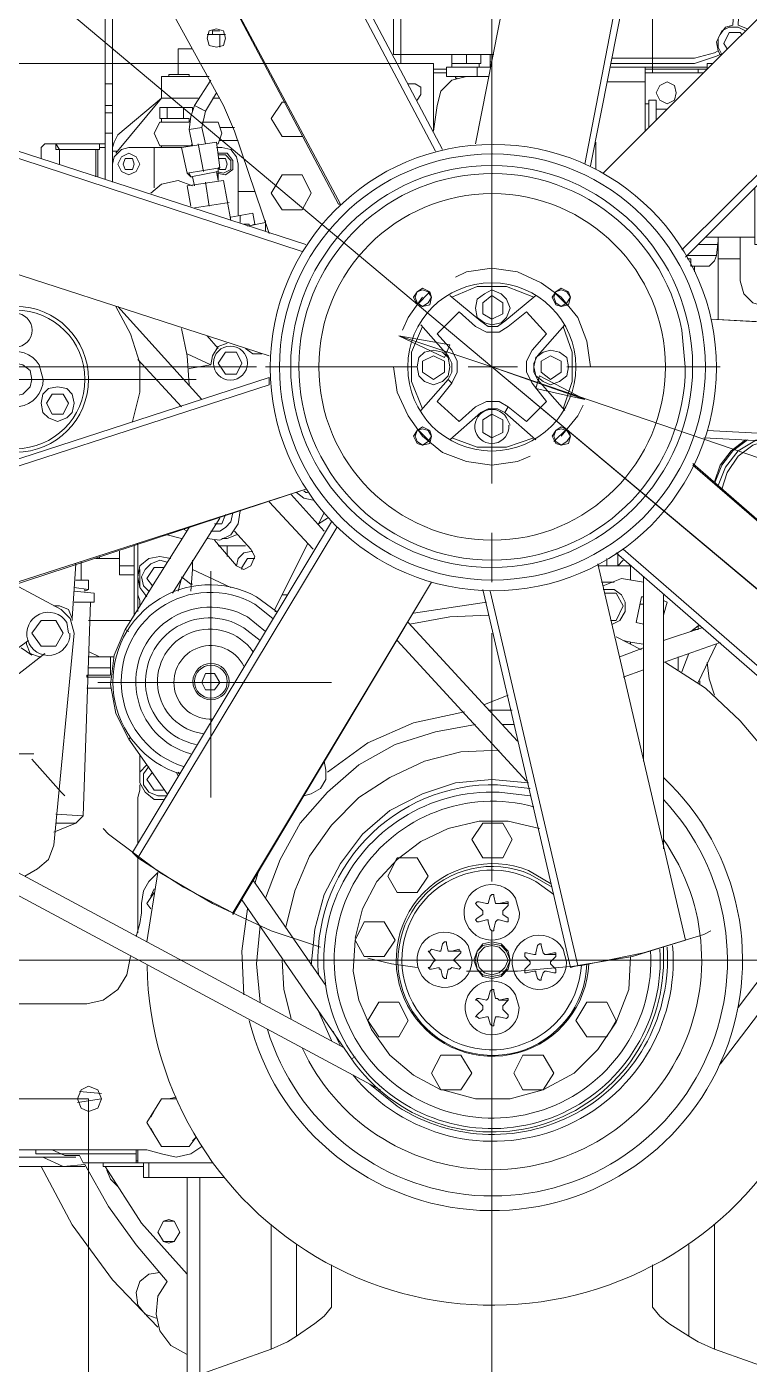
# Model space of a CAD drawing. Header units: millimetres. Extents: x 0.2 to 11.3, y 0.2 to 8.
# Drawn here: x 4.644 to 5.303, y 4.7 to 5.921 of the extents above; entities that cross this region are included whole.
import ezdxf

# ---------------------------------------------------------------- set-up
doc = ezdxf.new("R2010")
doc.units = ezdxf.units.MM
doc.layers.add('PDF_几何图形', color=7, linetype='Continuous')

msp = doc.modelspace()

# ---------------------------------------------------------------- linework, layer by layer
at = {"layer": 'PDF_几何图形', "lineweight": 13}
for points in [[(5.0683, 6.5256), (5.0683, 5.6106), (4.9833, 5.6389)], [(5.12, 6.1506), (5.12, 6.1639), (5.12, 6.1606), (5.12, 6.1456), (5.1083, 6.1456), (5.1083, 6.1639), (5.12, 6.1639), (5.1217, 6.1706), (5.1217, 6.1606), (5.1717, 6.1539), (5.22, 6.1422), (5.1533, 5.7956)], [(5.0533, 5.8139), (5.1217, 6.1606), (5.0533, 5.8139)], [(5.22, 6.1422), (5.2267, 6.1389), (5.1583, 5.7939)], [(5.0167, 5.8072), (4.8517, 6.1189), (4.8583, 6.1206), (5.0233, 5.8089)], [(5.065, 5.8756), (5.0267, 5.8756), (5.0267, 5.8839), (5.0667, 5.8839), (5.0667, 5.8956), (4.9783, 5.8956), (4.9783, 6.0639)], [(4.985, 5.8872), (4.985, 6.0639)], [(5.215, 5.8789), (5.215, 6.0589)], [(4.7833, 6.0339), (4.7783, 6.0322), (4.765, 6.0256), (4.7567, 6.0156), (4.7533, 6.0022), (4.755, 5.9889), (4.7667, 5.9539), (4.7683, 5.9489), (4.8233, 5.8489), (4.8333, 5.8256), (4.865, 5.7322)], [(5.0683, 5.8672), (5.0683, 6.0322)], [(5.17, 5.7872), (5.42, 6.0372), (5.17, 5.7872)], [(5.2883, 5.9222), (5.2933, 6.0022), (5.2967, 6.0022), (5.2933, 5.9222), (5.3017, 5.9189)], [(5.0683, 5.6106), (4.645, 5.9656)], [(5.2417, 5.7172), (5.4917, 5.9656), (5.495, 5.9606), (5.245, 5.7106)], [(4.715, 5.7822), (4.715, 5.9489), (4.7217, 5.9489), (4.7217, 5.7789)], [(5.2817, 5.9206), (5.2883, 5.9222), (5.2817, 5.9206), (5.2767, 5.9139), (5.2733, 5.9072), (5.275, 5.8989)], [(4.8083, 5.9139), (4.825, 5.9139)], [(4.8133, 5.9139), (4.8133, 5.9172), (4.82, 5.9172)], [(4.82, 5.9022), (4.82, 5.9139)], [(5.3, 5.9172), (5.2933, 5.9206), (5.285, 5.9206), (5.2783, 5.9172), (5.275, 5.9106), (5.275, 5.9022), (5.2783, 5.8956), (5.2767, 5.8956)], [(5.2967, 5.9139), (5.295, 5.9156), (5.285, 5.9156), (5.28, 5.9056), (5.2833, 5.9006)], [(4.7817, 5.8772), (4.7817, 5.9006), (4.795, 5.9006)], [(5.1783, 5.8922), (5.2533, 5.8922), (5.2717, 5.8972), (5.275, 5.8989), (5.2767, 5.8956), (5.2733, 5.8939), (5.2533, 5.8872), (5.1767, 5.8872)], [(4.0683, 5.8872), (4.9833, 5.8872), (5.015, 5.8872), (5.015, 5.8256), (5.0183, 5.8489), (5.0217, 5.8622), (5.0317, 5.8722), (5.045, 5.8756)], [(5.0317, 5.8872), (5.0583, 5.8872), (5.0317, 5.8872), (5.0317, 5.8956), (5.0317, 5.8839)], [(5.045, 5.8872), (5.045, 5.8956)], [(5.0567, 5.8839), (5.0567, 5.8872), (5.0583, 5.8872), (5.0583, 5.8956)], [(5.07, 5.8956), (5.0667, 5.8956)], [(5.0667, 5.8889), (5.0683, 5.8889)], [(5.2083, 5.8822), (5.265, 5.8822), (5.265, 5.8872), (5.27, 5.8872)], [(4.8, 5.8556), (4.7667, 5.8556), (4.7667, 5.8756), (4.81, 5.8756)], [(4.7733, 5.8756), (4.7733, 5.8772), (4.7917, 5.8772), (4.7917, 5.8756)], [(5.015, 5.8822), (5.0267, 5.8822)], [(5.0267, 5.8789), (5.015, 5.8789)], [(5.0367, 5.8739), (5.035, 5.8739), (5.035, 5.8756)], [(5.035, 5.8739), (5.035, 5.8739)], [(5.055, 5.8839), (5.055, 5.8756)], [(5.265, 5.8839), (5.1767, 5.8839)], [(5.2083, 5.8256), (5.2083, 5.8839)], [(5.2617, 5.8789), (5.2083, 5.8789)], [(5.2567, 5.8789), (5.2567, 5.8822)], [(4.715, 5.8689), (4.7217, 5.8689)], [(4.8167, 5.8606), (4.8067, 5.8439), (4.7967, 5.8489), (4.8117, 5.8722)], [(5, 5.8539), (5.0033, 5.8589), (5.0033, 5.8656), (4.9983, 5.8689), (4.9917, 5.8689)], [(5.1733, 5.8706), (5.2083, 5.8706)], [(4.7217, 5.8489), (4.715, 5.8489)], [(4.725, 5.8056), (4.7667, 5.8556), (4.7267, 5.8222), (4.7233, 5.8156), (4.7217, 5.8106)], [(4.7967, 5.8489), (4.7933, 5.8389), (4.7917, 5.8272)], [(4.82, 5.8556), (4.8133, 5.8556)], [(4.895, 5.8222), (4.895, 5.8206), (4.8767, 5.8206), (4.8667, 5.8372), (4.8767, 5.8522), (4.88, 5.8522)], [(5.2117, 5.8506), (5.2083, 5.8506)], [(5.2183, 5.8356), (5.2183, 5.8539), (5.2117, 5.8539), (5.2117, 5.8289)], [(4.7217, 5.8422), (4.715, 5.8422)], [(4.795, 5.8139), (4.7933, 5.8122), (4.765, 5.8122), (4.76, 5.8239), (4.765, 5.8339), (4.7917, 5.8339), (4.7917, 5.8372), (4.765, 5.8372), (4.765, 5.8472), (4.795, 5.8472), (4.795, 5.8439)], [(4.7667, 5.8339), (4.7667, 5.8372)], [(4.7717, 5.8372), (4.7717, 5.8472)], [(4.7867, 5.8372), (4.7867, 5.8472)], [(4.8033, 5.8456), (4.8, 5.8472)], [(4.8033, 5.8289), (4.8067, 5.8439)], [(5.2183, 5.8456), (5.2283, 5.8456)], [(4.895, 5.7156), (4.56, 5.8256), (4.5633, 5.8306), (4.8983, 5.7222)], [(4.7217, 5.8239), (4.715, 5.8239)], [(4.795, 5.8122), (4.7917, 5.8272), (4.8033, 5.8289), (4.8067, 5.8139)], [(4.8167, 5.8139), (4.8183, 5.8139), (4.8217, 5.8239), (4.8183, 5.8339), (4.8033, 5.8339)], [(4.8333, 5.8289), (4.82, 5.8289)], [(4.6567, 5.8006), (4.6567, 5.8106), (4.66, 5.8139), (4.715, 5.8139)], [(4.715, 5.8106), (4.71, 5.8106), (4.71, 5.8089), (4.67, 5.8089), (4.67, 5.8139), (4.6733, 5.8089), (4.6733, 5.7956)], [(4.71, 5.8089), (4.71, 5.8139), (4.67, 5.8139)], [(4.6983, 5.8139), (4.6983, 5.8139)], [(4.7083, 5.8139), (4.7083, 5.8139)], [(4.7667, 5.8122), (4.7667, 5.8106)], [(4.79, 5.7872), (4.785, 5.8106), (4.8167, 5.8156), (4.82, 5.7922), (4.8183, 5.7922), (4.8183, 5.7806), (4.8167, 5.7889), (4.8233, 5.7872), (4.83, 5.7906), (4.83, 5.7989), (4.825, 5.8039), (4.8183, 5.8039)], [(4.8, 5.8139), (4.805, 5.7889)], [(4.82, 5.8172), (4.8367, 5.8172)], [(5.0683, 5.7772), (5.0683, 5.8222)], [(5.1633, 5.7906), (5.1633, 5.8156)], [(4.7067, 5.7839), (4.7067, 5.8089), (4.7083, 5.8089), (4.7083, 5.7839)], [(4.7217, 5.7956), (4.7233, 5.8022), (4.73, 5.8089), (4.7367, 5.8106), (4.785, 5.8106)], [(4.7267, 5.8072), (4.7217, 5.8072)], [(4.76, 5.7739), (4.76, 5.8106)], [(4.8167, 5.8106), (4.8217, 5.8106), (4.83, 5.8089), (4.835, 5.8022), (4.8367, 5.7956), (4.835, 5.8022)], [(4.8167, 5.7872), (4.825, 5.7856), (4.8317, 5.7906), (4.8317, 5.7989), (4.8267, 5.8056), (4.8183, 5.8056)], [(4.8183, 5.8006), (4.82, 5.8006), (4.825, 5.8006), (4.8267, 5.7956), (4.825, 5.7906), (4.82, 5.7906), (4.8183, 5.7922)], [(4.8183, 5.7889), (4.7933, 5.7839), (4.79, 5.7872), (4.82, 5.7922)], [(4.7917, 5.7872), (4.7933, 5.7839), (4.795, 5.7839), (4.7967, 5.7756)], [(4.8367, 5.7489), (4.8367, 5.7956)], [(4.7567, 5.7689), (4.7667, 5.7772), (4.7817, 5.7806), (4.795, 5.7756)], [(4.7933, 5.7572), (4.79, 5.7756), (4.8233, 5.7806), (4.83, 5.7439)], [(4.8067, 5.7789), (4.81, 5.7572)], [(4.8367, 5.7706), (4.8517, 5.7706)], [(5.295, 5.7289), (5.295, 5.6889), (5.2983, 5.6772), (5.3067, 5.6689), (5.3183, 5.6656), (5.33, 5.6689), (5.3383, 5.6772), (5.3417, 5.6889), (5.3417, 5.7222), (5.3083, 5.7222), (5.3083, 5.7739)], [(4.0683, 5.7589), (4.1583, 5.7589), (4.1583, 5.6106), (4.8533, 5.6106)], [(4.8283, 5.7606), (4.7967, 5.7556)], [(4.8433, 5.7406), (4.8467, 5.7406), (4.8467, 5.7389), (4.8517, 5.7406), (4.85, 5.7506), (4.83, 5.7472)], [(4.8383, 5.7422), (4.8383, 5.7489)], [(4.845, 5.7406), (4.8417, 5.7406)], [(4.845, 5.7389), (4.8617, 5.7422)], [(4.8617, 5.7339), (4.8617, 5.7439)], [(4.53, 5.7289), (4.865, 5.6206), (4.53, 5.7289)], [(5.0683, 5.5039), (5.0683, 5.7322)], [(5.3083, 5.7289), (5.2633, 5.7289)], [(5.275, 5.6539), (5.275, 5.7289)], [(5.2533, 5.7022), (5.2667, 5.7022), (5.2717, 5.7072), (5.2733, 5.7122), (5.275, 5.7256)], [(5.275, 5.7222), (5.2567, 5.7222)], [(5.2733, 5.7122), (5.2467, 5.7122)], [(5.2533, 5.6972), (5.2533, 5.7022), (5.25, 5.7022), (5.25, 5.7089), (5.2467, 5.7089)], [(5.275, 5.7089), (5.295, 5.7089)], [(5.1583, 5.6106), (5.155, 5.6339), (5.1467, 5.6556), (5.1317, 5.6739), (5.1133, 5.6872), (5.0917, 5.6972), (5.0683, 5.7006), (5.045, 5.6972), (5.035, 5.6922)], [(5, 5.6672), (5.0117, 5.6789)], [(5.0317, 5.6739), (5.055, 5.6839), (5.0817, 5.6839), (5.1067, 5.6739)], [(5.125, 5.6789), (5.1367, 5.6672)], [(4.74, 5.5606), (4.7467, 5.5872), (4.7467, 5.6139), (4.7383, 5.6406), (4.725, 5.6656)], [(4.8033, 5.5806), (4.7267, 5.6656)], [(5.005, 5.6739), (4.9917, 5.6556), (4.9867, 5.6439)], [(5.03, 5.6756), (5.0583, 5.6522), (5.065, 5.6472), (5.0733, 5.6472), (5.08, 5.6522), (5.1083, 5.6756)], [(5.1083, 5.5439), (5.08, 5.5689), (5.0833, 5.5739), (5.1, 5.5606), (5.1183, 5.5789), (5.105, 5.5956), (5.1, 5.6056), (5.1, 5.6156), (5.105, 5.6256), (5.1183, 5.6406), (5.1, 5.6606), (5.0833, 5.6472), (5.075, 5.6422), (5.0633, 5.6422), (5.0533, 5.6472), (5.0383, 5.6606), (5.0183, 5.6406), (5.0317, 5.6256), (5.0367, 5.6156), (5.0367, 5.6056), (5.0317, 5.5956)], [(4.7917, 5.5939), (4.79, 5.6206), (4.785, 5.6456)], [(5.005, 5.5722), (4.995, 5.5972), (4.995, 5.6239), (5.005, 5.6472)], [(5.0033, 5.6489), (5.0283, 5.6206), (5.0317, 5.6139), (5.0317, 5.6056), (5.0283, 5.5989)], [(5.135, 5.6489), (5.11, 5.6206), (5.1067, 5.6139), (5.1067, 5.6056), (5.11, 5.5989), (5.135, 5.5706)], [(5.1333, 5.6472), (5.1417, 5.6239), (5.1417, 5.5972), (5.1333, 5.5722)], [(4.8267, 5.6322), (4.8183, 5.6289), (4.8133, 5.6206), (4.8117, 5.6122), (4.7917, 5.6089), (4.8117, 5.6122), (4.79, 5.6222)], [(4.8183, 5.6272), (4.8083, 5.6389)], [(4.785, 5.5739), (4.745, 5.6172)], [(4.8433, 5.6272), (4.85, 5.6222), (4.8583, 5.6222)], [(4.8117, 5.6122), (4.8117, 5.6122)], [(5, 5.6106), (4.8617, 5.6106)], [(4.9783, 5.6106), (4.9817, 5.5872), (4.9917, 5.5656), (5.005, 5.5472), (5.0233, 5.5322), (5.045, 5.5239), (5.0683, 5.5206), (5.0917, 5.5239), (5.1033, 5.5289)], [(5.0467, 5.6106), (5.0917, 5.6106)], [(5.1533, 5.5806), (5.0683, 5.6106), (5.6883, 5.3989), (5.8933, 5.3989), (5.7183, 5.3989)], [(5.4917, 5.2556), (5.0683, 5.6106), (5.62, 5.1489), (5.7983, 5.1489), (5.65, 5.1489)], [(5.1367, 5.6106), (5.2767, 5.6106)], [(5.1583, 5.6106), (5.1583, 5.6106)], [(4.4467, 5.5989), (4.7983, 5.5989)], [(4.53, 5.4856), (4.53, 5.4922), (4.865, 5.6006), (4.865, 5.5939), (4.53, 5.4856), (4.545, 5.4372), (4.5617, 5.3906), (4.8983, 5.4989), (4.5633, 5.3889), (4.5617, 5.3906)], [(5.0033, 5.5706), (5.0283, 5.5989), (5.0317, 5.5956), (5.0183, 5.5789), (5.0383, 5.5606), (5.0533, 5.5739), (5.0633, 5.5789), (5.075, 5.5789), (5.0833, 5.5739)], [(5.03, 5.5439), (5.0583, 5.5689), (5.065, 5.5722), (5.0733, 5.5722), (5.08, 5.5689)], [(5.1317, 5.5472), (5.1467, 5.5656), (5.1517, 5.5756)], [(5.01, 5.5522), (5.0133, 5.5472), (5.01, 5.5522), (5.005, 5.5539), (5, 5.5522), (4.9983, 5.5472), (5, 5.5422), (5.005, 5.5389), (5.01, 5.5422), (5.0133, 5.5472), (5.0117, 5.5406), (5.005, 5.5389), (5, 5.5406), (4.9967, 5.5472), (5, 5.5522), (5.005, 5.5556), (5.0117, 5.5522), (5.0133, 5.5472), (5.0117, 5.5522)], [(5.0117, 5.5422), (5, 5.5539)], [(5.1067, 5.5456), (5.0817, 5.5372), (5.055, 5.5372), (5.0317, 5.5456)], [(5.1367, 5.5522), (5.14, 5.5472), (5.1367, 5.5522), (5.1317, 5.5539), (5.1267, 5.5522), (5.125, 5.5472), (5.1267, 5.5422), (5.1317, 5.5389), (5.1367, 5.5422), (5.14, 5.5472)], [(5.1367, 5.5539), (5.125, 5.5422)], [(5.265, 5.5522), (5.6167, 5.5339), (5.615, 5.5272), (5.2617, 5.5456)], [(5.2717, 5.5056), (5.2767, 5.5206), (5.2867, 5.5339), (5.3, 5.5439)], [(5.2717, 5.5039), (5.2783, 5.5206), (5.2883, 5.5339), (5.3017, 5.5439)], [(5.275, 5.5022), (5.2817, 5.5189), (5.2933, 5.5339), (5.31, 5.5439)], [(5.2783, 5.4989), (5.2833, 5.5139), (5.2933, 5.5289), (5.3067, 5.5389), (5.3217, 5.5439)], [(5.2517, 5.5206), (5.5183, 5.2906), (5.2517, 5.5222)], [(4.89, 5.4956), (4.8967, 5.4906), (4.905, 5.4889)], [(4.8967, 5.4972), (4.8983, 5.4956), (4.9, 5.4956)], [(4.905, 5.4439), (4.865, 5.4872)], [(4.915, 5.4606), (4.885, 5.4939)], [(4.82, 5.4722), (4.7767, 5.4039)], [(4.8383, 5.4789), (4.8367, 5.4672), (4.83, 5.4572), (4.82, 5.4522), (4.8083, 5.4539)], [(4.8117, 5.4606), (4.82, 5.4606), (4.825, 5.4639), (4.83, 5.4689), (4.8317, 5.4772)], [(4.815, 5.4672), (4.8217, 5.4672), (4.825, 5.4756)], [(4.915, 5.4772), (4.91, 5.4672), (4.9183, 5.4722)], [(4.7367, 5.3689), (4.7333, 5.3706), (4.7917, 5.4639)], [(4.9217, 5.4689), (4.74, 5.1672), (4.745, 5.1622), (4.9267, 5.4639)], [(4.8333, 5.4606), (4.8483, 5.4439), (4.8517, 5.4372), (4.8483, 5.4289), (4.8417, 5.4256), (4.835, 5.4289), (4.8367, 5.4356), (4.8417, 5.4406), (4.85, 5.4422)], [(5.0683, 5.4139), (5.0683, 5.4589)], [(4.7417, 5.3839), (4.7417, 5.4472)], [(4.745, 5.3872), (4.745, 5.4489)], [(4.7717, 5.4572), (4.785, 5.4539)], [(4.835, 5.4289), (4.815, 5.4522)], [(4.8183, 5.4472), (4.8433, 5.4472)], [(4.835, 5.4572), (4.8267, 5.4539), (4.8217, 5.4539)], [(4.8267, 5.4372), (4.8267, 5.4472)], [(4.9, 5.4489), (4.87, 5.3889)], [(4.7283, 5.4356), (4.7067, 5.4356)], [(4.71, 5.4372), (4.71, 5.4356)], [(4.7417, 5.4206), (4.7283, 5.4206), (4.7283, 5.4422)], [(4.7533, 5.4006), (4.7467, 5.4089), (4.745, 5.4189), (4.7467, 5.4289), (4.755, 5.4356), (4.765, 5.4372), (4.775, 5.4356)], [(4.7717, 5.4322), (4.765, 5.4339), (4.7567, 5.4306), (4.7517, 5.4256), (4.7483, 5.4189), (4.75, 5.4106), (4.755, 5.4056)], [(4.795, 5.4339), (4.795, 5.4256), (4.83, 5.4089)], [(4.8517, 5.4356), (4.845, 5.4356), (4.84, 5.4272), (4.84, 5.4256)], [(5.1733, 5.4356), (5.1733, 5.4289)], [(5.1817, 5.4406), (5.4483, 5.2089), (5.4533, 5.2139), (5.1883, 5.4439)], [(5.1883, 5.4339), (5.1833, 5.4289), (5.1833, 5.4406)], [(4.685, 5.3789), (4.685, 5.3806), (4.6883, 5.4306)], [(4.6933, 5.4156), (4.6933, 5.4322)], [(4.7417, 5.4289), (4.7283, 5.4289)], [(4.7467, 5.4256), (4.7467, 5.4089)], [(4.7583, 5.4106), (4.7533, 5.4172), (4.76, 5.4272), (4.7683, 5.4272)], [(4.7933, 5.4056), (4.795, 5.4256)], [(4.8117, 5.2172), (4.8117, 5.4239)], [(5.165, 5.4306), (5.245, 5.0872), (5.165, 5.4306)], [(5.195, 5.4156), (5.195, 5.4289), (5.165, 5.4289)], [(4.6317, 5.4122), (4.675, 5.3889), (4.6833, 5.3806), (4.6867, 5.3672), (4.6683, 5.1739), (4.6633, 5.1606), (4.6533, 5.1522), (4.6417, 5.1456)], [(4.6867, 5.3956), (4.705, 5.3956), (4.705, 5.4039), (4.6867, 5.4056), (4.6867, 5.4089), (4.7, 5.4072), (4.7, 5.4156), (4.6883, 5.4156)], [(4.6967, 5.4072), (4.6967, 5.4056), (4.7, 5.4072), (4.7, 5.4156)], [(4.7817, 5.4056), (4.785, 5.4172)], [(4.795, 5.4122), (4.7933, 5.4122), (4.785, 5.4189)], [(5.18, 5.4139), (5.175, 5.4139), (5.1683, 5.4139)], [(5.2067, 5.4139), (5.1867, 5.4172), (5.17, 5.4106)], [(5.2067, 5.4189), (5.2067, 5.2506)], [(4.705, 5.3956), (4.705, 5.4039)], [(4.7467, 5.3922), (4.7467, 5.3972), (4.745, 5.4022)], [(4.8817, 5.4022), (4.8767, 5.4022)], [(5.06, 5.4072), (5.14, 5.0622), (5.1467, 5.0639), (5.0667, 5.4056)], [(5.17, 5.4072), (5.18, 5.4072), (5.1867, 5.4022), (5.19, 5.3956), (5.19, 5.3872), (5.185, 5.3789), (5.1783, 5.3756)], [(5.1767, 5.3789), (5.1817, 5.3789), (5.1883, 5.3922), (5.1817, 5.4039), (5.1717, 5.4039)], [(5.2067, 5.3756), (5.2, 5.3772), (5.205, 5.4006), (5.2067, 5.4006)], [(5.225, 5.4022), (5.225, 5.1706)], [(5.225, 5.3972), (5.2283, 5.3956), (5.225, 5.3839)], [(4.6683, 5.3922), (4.6733, 5.3922), (4.6817, 5.3889), (4.685, 5.3806)], [(4.7017, 5.3956), (4.695, 5.2006), (4.67, 5.2022)], [(4.745, 5.3872), (4.745, 5.3872)], [(5.0633, 5.3956), (4.9967, 5.3856)], [(5.2033, 5.3939), (5.2067, 5.3939)], [(4.7383, 5.3789), (4.7, 5.3789)], [(4.9917, 5.3772), (5.0917, 5.2689)], [(4.9933, 5.3756), (5.03, 5.3822), (5.065, 5.3839)], [(5.225, 5.3839), (5.225, 5.3839)], [(5.26, 5.3722), (5.225, 5.3606)], [(5.25, 5.3689), (5.2567, 5.3739)], [(5.2583, 5.3739), (5.2567, 5.3739), (5.2567, 5.3706), (5.2533, 5.3706)], [(5.26, 5.3722), (5.26, 5.3722)], [(4.66, 5.3489), (4.6367, 5.3306), (4.61, 5.3222), (4.6033, 5.3239), (4.6, 5.3306), (4.6017, 5.3372), (4.6067, 5.3406), (4.6267, 5.3472), (4.645, 5.3606)], [(4.7367, 5.2706), (4.725, 5.2939), (4.72, 5.3206), (4.7233, 5.3472), (4.7333, 5.3706)], [(5.1, 5.2322), (4.9817, 5.3606)], [(5.0683, 5.1406), (5.0683, 5.3672)], [(5.1817, 5.3639), (5.205, 5.3522)], [(5.1883, 5.3606), (5.1967, 5.3589), (5.2067, 5.3572)], [(4.6483, 5.3472), (4.6383, 5.3539)], [(4.6433, 5.3589), (4.6433, 5.3572), (4.6467, 5.3489), (4.655, 5.3456), (4.6567, 5.3456)], [(4.7, 5.3506), (4.71, 5.3456)], [(5.2067, 5.3539), (5.185, 5.3456)], [(5.195, 5.3589), (5.195, 5.3572)], [(5.2767, 5.3589), (5.225, 5.3406)], [(5.2483, 5.3489), (5.2417, 5.3322)], [(5.2567, 5.3222), (5.2733, 5.3572)], [(4.72, 5.3272), (4.6983, 5.3272), (4.6983, 5.3289), (4.72, 5.3289), (4.72, 5.3356), (4.7, 5.3356)], [(4.7, 5.3456), (4.7233, 5.3456)], [(4.72, 5.3456), (4.72, 5.3356)], [(5.2267, 5.3406), (5.2633, 5.3172), (5.295, 5.2872), (5.3233, 5.2539), (5.3467, 5.2172), (5.365, 5.1772), (5.3767, 5.1356)], [(5.2383, 5.3456), (5.2383, 5.3339)], [(5.2717, 5.3106), (5.2667, 5.3256), (5.265, 5.3406)], [(5.2067, 5.3339), (5.1883, 5.3272)], [(5.2583, 5.3206), (5.2583, 5.3239)], [(4.6983, 5.3172), (4.72, 5.3172)], [(4.9217, 5.3222), (4.7083, 5.3222)], [(5.0833, 5.3106), (5.0617, 5.3022)], [(4.9183, 5.2406), (4.955, 5.2672), (4.9967, 5.2856), (5.0433, 5.2956)], [(5.065, 5.2972), (5.0867, 5.2972)], [(4.8617, 5.1256), (4.875, 5.1606), (4.8933, 5.1939), (4.9183, 5.2222), (4.9467, 5.2472), (4.98, 5.2656), (5.0167, 5.2772), (5.0533, 5.2839)], [(5.0783, 5.2839), (5.0883, 5.2839)], [(4.7383, 5.2722), (4.7367, 5.2706), (4.7717, 5.2206)], [(4.4467, 5.2572), (4.65, 5.2572)], [(4.6483, 5.2522), (4.675, 5.2222), (4.6783, 5.2189)], [(4.7467, 5.2406), (4.7467, 5.2556)], [(5.075, 5.2606), (5.04, 5.2589), (5.0067, 5.2506), (4.975, 5.2356), (4.9467, 5.2172), (4.9217, 5.1922), (4.9017, 5.1639), (4.8883, 5.1322), (4.88, 5.0989)], [(4.915, 5.2506), (4.9167, 5.2422), (4.9167, 5.2339), (4.9117, 5.2256), (4.9033, 5.2206), (4.8967, 5.2189)], [(4.7533, 5.2472), (4.7467, 5.2406), (4.7467, 5.2306), (4.7517, 5.2222), (4.76, 5.2156), (4.7683, 5.2156)], [(4.7717, 5.2189), (4.7633, 5.2189), (4.755, 5.2222), (4.75, 5.2289), (4.75, 5.2389), (4.755, 5.2456)], [(4.7583, 5.2406), (4.7533, 5.2339), (4.76, 5.2239), (4.7683, 5.2239)], [(4.7817, 5.2372), (4.78, 5.2406)], [(5.485, 5.2472), (5.2767, 4.9739)], [(4.745, 5.1756), (4.745, 5.2172), (4.7467, 5.2239), (4.7467, 5.2289)], [(4.9033, 5.0639), (4.9067, 5.0972), (4.915, 5.1289), (4.93, 5.1572), (4.95, 5.1839), (4.975, 5.2056), (5.005, 5.2206), (5.035, 5.2306), (5.0683, 5.2339), (5.1017, 5.2306)], [(5.4383, 5.2172), (5.2933, 5.0256)], [(4.6683, 5.1856), (4.6883, 5.1939)], [(4.695, 5.2006), (4.6883, 5.1939), (4.67, 5.1939)], [(4.7133, 5.1889), (4.7183, 5.1839), (4.765, 5.1489), (4.8133, 5.1206), (4.8667, 5.0956), (4.9117, 5.0806)], [(4.9433, 5.0889), (4.95, 5.1156), (4.9633, 5.1406), (4.9817, 5.1606), (5.0033, 5.1772), (5.0283, 5.1889), (5.0567, 5.1956), (5.0833, 5.1956), (5.1117, 5.1889)], [(4.525, 5.1872), (4.9667, 4.9506)], [(4.9333, 4.9889), (4.57, 5.1839)], [(4.745, 5.0939), (4.745, 5.1622), (4.7867, 5.1356), (4.8317, 5.1122), (4.8317, 5.1106)], [(4.7533, 5.0856), (4.7633, 5.1489), (4.755, 5.1406), (4.75, 5.1322), (4.7483, 5.1206), (4.7483, 5.1122), (4.7467, 5.1022), (4.7433, 5.0906)], [(4.85, 5.1422), (4.9167, 5.0456)], [(4.8517, 5.1389), (4.855, 5.1489)], [(4.76, 5.1306), (4.7533, 5.1206), (4.7567, 5.1156)], [(4.7567, 5.1272), (4.76, 5.1339)], [(5.065, 5.1206), (5.0667, 5.1272), (5.0683, 5.1289), (5.07, 5.1289), (5.07, 5.1272), (5.07, 5.1289)], [(4.9433, 4.9806), (4.94, 4.9789), (4.84, 5.1239)], [(4.845, 5.1156), (4.84, 5.0772), (4.8417, 5.0372)], [(5.065, 5.1056), (5.065, 5.1039), (5.065, 5.1056), (5.0633, 5.1056), (5.0567, 5.1039), (5.055, 5.1039), (5.0533, 5.1056), (5.055, 5.1072), (5.06, 5.1106), (5.06, 5.1139), (5.055, 5.1189), (5.0533, 5.1206), (5.055, 5.1222), (5.0567, 5.1222), (5.0633, 5.1206)], [(5.065, 5.1206), (5.0633, 5.1206), (5.065, 5.1206)], [(5.075, 5.1206), (5.0817, 5.1222), (5.0833, 5.1222), (5.0833, 5.1189), (5.0833, 5.1206), (5.0717, 5.1206), (5.07, 5.1272)], [(5.0783, 5.1139), (5.0833, 5.1189)], [(5.065, 5.1039), (5.0667, 5.0972), (5.0683, 5.0956), (5.07, 5.0956), (5.07, 5.0972), (5.0717, 5.1039), (5.0733, 5.1056), (5.075, 5.1056), (5.0817, 5.1039), (5.0833, 5.1039), (5.0833, 5.1072), (5.0783, 5.1106), (5.0783, 5.1139), (5.0783, 5.1122)], [(4.8567, 5.1006), (4.8533, 5.0656), (4.8567, 5.0306)], [(5.045, 5.0589), (5.0917, 5.0589), (5.15, 5.0639), (5.2067, 5.0756), (5.2617, 5.0922), (5.2683, 5.0956)], [(5.0683, 5.0506), (5.0683, 5.0956)], [(5.0217, 4.9506), (4.9967, 4.9639), (4.975, 4.9822), (4.9583, 5.0056), (4.9467, 5.0322), (4.9417, 5.0589), (4.9433, 5.0872)], [(5.0317, 5.0772), (5.0383, 5.0789), (5.0383, 5.0772), (5.04, 5.0772), (5.04, 5.0756), (5.04, 5.0772), (5.0283, 5.0772), (5.0267, 5.0839), (5.0267, 5.0856), (5.025, 5.0856), (5.0233, 5.0839), (5.0217, 5.0772), (5.02, 5.0772), (5.0133, 5.0789), (5.0117, 5.0772), (5.01, 5.0772), (5.0117, 5.0756), (5.015, 5.0706), (5.0167, 5.0689), (5.015, 5.0672), (5.0117, 5.0622), (5.01, 5.0622), (5.0117, 5.0606), (5.0133, 5.0606), (5.02, 5.0622), (5.02, 5.0606), (5.0217, 5.0606), (5.0233, 5.0539), (5.025, 5.0522), (5.0267, 5.0522), (5.0267, 5.0539), (5.0283, 5.0606), (5.03, 5.0606), (5.0317, 5.0622), (5.0383, 5.0606), (5.04, 5.0622), (5.035, 5.0672), (5.0333, 5.0689), (5.035, 5.0706), (5.0333, 5.0689)], [(5.0833, 5.0689), (5.08, 5.0756), (5.075, 5.0806), (5.0683, 5.0822), (5.0617, 5.0806), (5.0567, 5.0756), (5.055, 5.0689), (5.0567, 5.0622), (5.0617, 5.0572), (5.0683, 5.0556), (5.075, 5.0572), (5.08, 5.0622), (5.0833, 5.0689), (5.085, 5.0689), (5.0817, 5.0772), (5.0767, 5.0822), (5.0683, 5.0839), (5.06, 5.0822), (5.055, 5.0772), (5.0533, 5.0689), (5.055, 5.0606), (5.06, 5.0556), (5.0683, 5.0539), (5.0767, 5.0556), (5.0817, 5.0606), (5.085, 5.0689)], [(5.1083, 5.0739), (5.1067, 5.0739), (5.1083, 5.0739), (5.1083, 5.0756), (5.11, 5.0822), (5.1117, 5.0839), (5.1133, 5.0839), (5.1133, 5.0822), (5.1133, 5.0839)], [(5.1183, 5.0739), (5.125, 5.0756), (5.1267, 5.0756), (5.1267, 5.0722), (5.1267, 5.0739), (5.1167, 5.0739), (5.115, 5.0756), (5.1133, 5.0822)], [(5.14, 5.0622), (5.1467, 5.0639), (5.1967, 5.0722), (5.245, 5.0872)], [(5.225, 5.0806), (5.225, 5.0689), (5.2217, 5.0689)], [(5.245, 5.0872), (5.245, 5.0872)], [(6.0183, 5.0689), (5.0683, 5.0689), (4.0533, 5.0689)], [(4.7383, 5.0722), (4.735, 5.0556), (4.7267, 5.0422), (4.7133, 5.0322), (4.6983, 5.0289), (4.6067, 5.0289), (4.5817, 5.0322), (4.5583, 5.0456)], [(4.6817, 5.0689), (4.7283, 5.0689)], [(4.7733, 5.0689), (5, 5.0689)], [(4.8767, 5.0689), (4.8783, 5.0422), (4.885, 5.0156)], [(4.955, 5.0706), (4.9767, 5.0656), (5, 5.0622)], [(5.195, 5.0722), (5.1933, 5.0422), (5.1817, 5.0122), (5.165, 4.9872), (5.1433, 4.9656), (5.115, 4.9506), (5.125, 4.9656), (5.115, 4.9822), (5.0967, 4.9822), (5.0883, 4.9656), (5.0967, 4.9506), (5.115, 4.9506), (5.085, 4.9422), (5.0533, 4.9422), (5.0233, 4.9506)], [(5.04, 5.0756), (5.035, 5.0706)], [(5.0467, 5.0689), (5.0917, 5.0689)], [(5.0683, 3.8506), (5.0683, 5.0689)], [(5.1083, 5.0589), (5.1083, 5.0572), (5.1083, 5.0589), (5.1067, 5.0589), (5.1, 5.0572), (5.0983, 5.0572), (5.0983, 5.0606), (5.1033, 5.0656), (5.1033, 5.0672), (5.0983, 5.0722), (5.0983, 5.0756), (5.1, 5.0756), (5.1067, 5.0739)], [(5.1267, 5.0722), (5.1217, 5.0672), (5.1217, 5.0656), (5.1267, 5.0606), (5.1267, 5.0572), (5.125, 5.0572), (5.1183, 5.0589), (5.1167, 5.0589), (5.115, 5.0572), (5.1133, 5.0522), (5.1133, 5.0506), (5.1117, 5.0506), (5.11, 5.0522), (5.1083, 5.0572)], [(5.1367, 5.0689), (5.365, 5.0689)], [(5.0783, 5.0256), (5.0783, 5.0272), (5.0783, 5.0239), (5.0833, 5.0189), (5.0833, 5.0172), (5.0817, 5.0156), (5.075, 5.0172), (5.0717, 5.0172), (5.07, 5.0106), (5.07, 5.0089), (5.0683, 5.0089), (5.0667, 5.0106), (5.065, 5.0172), (5.0633, 5.0172), (5.0567, 5.0156), (5.055, 5.0172), (5.0533, 5.0172), (5.055, 5.0189), (5.06, 5.0239), (5.06, 5.0272), (5.055, 5.0322), (5.0533, 5.0322), (5.055, 5.0339), (5.0567, 5.0339), (5.0633, 5.0322), (5.065, 5.0339), (5.0667, 5.0406), (5.0683, 5.0422), (5.07, 5.0422), (5.07, 5.0406), (5.07, 5.0422)], [(5.075, 5.0322), (5.0817, 5.0339), (5.0833, 5.0339), (5.0833, 5.0322), (5.075, 5.0322), (5.0733, 5.0339), (5.0717, 5.0339), (5.07, 5.0406)], [(5.0833, 5.0322), (5.0783, 5.0272)], [(4.91, 5.0222), (4.9217, 4.9956)], [(4.9233, 5.0039), (4.93, 4.9906)], [(5.0683, 4.7772), (5.0683, 5.0039)], [(4.6917, 4.9489), (4.7117, 4.9472)], [(4.0683, 4.8356), (4.1383, 4.8356), (4.1383, 4.9422), (4.7, 4.9422), (4.7, 3.8656)], [(4.7117, 4.9422), (4.69, 4.9389)], [(4.78, 4.9422), (4.7667, 4.9422), (4.7533, 4.9206), (4.7667, 4.8989), (4.7917, 4.8989), (4.7983, 4.9072), (4.795, 4.9039)], [(4.7567, 4.9256), (4.7633, 4.9372)], [(4.7733, 4.9422), (4.78, 4.9439)], [(4.7633, 4.9039), (4.7567, 4.9156)], [(4.5583, 4.8956), (4.7533, 4.8956), (4.7667, 4.8922), (4.78, 4.8889), (4.7933, 4.8922), (4.8033, 4.8989)], [(4.7867, 4.8989), (4.7733, 4.8989)], [(4.6333, 4.8956), (4.6333, 4.8889), (4.6883, 4.8889)], [(4.7433, 4.8922), (4.6517, 4.8922), (4.6517, 4.8956)], [(4.79, 4.7089), (4.775, 4.7172), (4.765, 4.7306), (4.7617, 4.7456), (4.7633, 4.7622), (4.7717, 4.7756), (4.7433, 4.8089), (4.7183, 4.8439), (4.6967, 4.8822), (4.6767, 4.8806), (4.6583, 4.8889)], [(4.6667, 4.8956), (4.6783, 4.8906), (4.6917, 4.8906), (4.695, 4.8839), (4.8133, 4.8839)], [(4.6883, 4.8889), (4.6883, 4.8889)], [(4.7133, 4.8839), (4.7133, 4.8806), (4.75, 4.8806)], [(4.7433, 4.8956), (4.7433, 4.8839), (4.7433, 4.8956)], [(4.745, 4.8856), (4.7433, 4.8856)], [(4.745, 4.8839), (4.745, 4.8956)], [(4.8233, 4.8706), (4.75, 4.8706), (4.75, 4.8839), (4.755, 4.8839), (4.755, 4.8706)], [(4.6967, 4.8806), (4.6233, 4.8806)], [(4.7633, 4.7339), (4.7217, 4.7772), (4.685, 4.8272), (4.6567, 4.8806)], [(4.79, 4.7822), (4.7483, 4.8289), (4.715, 4.8806)], [(4.7267, 4.8622), (4.72, 4.8689), (4.7167, 4.8772)], [(5.1083, 4.4289), (4.79, 4.4289), (4.79, 4.8706)], [(4.89, 4.8089), (4.89, 4.7256), (4.8817, 4.7206), (4.8667, 4.7139), (4.8017, 4.6906), (4.8017, 4.8706)], [(5.3367, 4.8706), (5.3367, 4.6906), (5.2717, 4.7139), (5.2717, 4.8272)], [(4.7683, 4.8306), (4.7733, 4.8322), (4.7783, 4.8306), (4.7683, 4.8306), (4.7633, 4.8206), (4.7683, 4.8122), (4.7783, 4.8122), (4.7733, 4.8106), (4.7683, 4.8122)], [(4.7783, 4.8306), (4.7833, 4.8206), (4.7783, 4.8122)], [(4.8667, 4.7139), (4.8667, 4.8272)], [(5.2717, 4.7139), (5.2567, 4.7206), (5.2483, 4.7256), (5.2483, 4.8089)], [(4.9217, 4.7906), (4.9217, 4.7522), (4.915, 4.7439), (4.9067, 4.7372), (4.89, 4.7256)], [(5.215, 4.7906), (5.215, 4.7522), (5.2217, 4.7439), (5.23, 4.7372), (5.2483, 4.7256)], [(4.765, 4.7839), (4.755, 4.7822), (4.7467, 4.7756), (4.7433, 4.7656), (4.745, 4.7539), (4.7517, 4.7456), (4.7617, 4.7422)], [(5.0683, 4.6856), (5.0683, 4.7322)], [(4.8667, 4.7139), (4.8667, 4.7139)], [(5.2717, 4.7139), (5.2717, 4.7139)]]:
    msp.add_lwpolyline(points, dxfattribs=at)
for points in [[(4.7633, 6.0706), (4.9283, 5.7589), (4.93, 5.7589)], [(4.825, 5.9106), (4.8233, 5.9172), (4.8167, 5.9189), (4.81, 5.9172), (4.8083, 5.9106), (4.81, 5.9039), (4.8167, 5.9022), (4.8233, 5.9039)], [(5.2367, 5.8606), (5.235, 5.8672), (5.2283, 5.8706), (5.2217, 5.8672), (5.2183, 5.8606), (5.2217, 5.8539), (5.2283, 5.8506), (5.235, 5.8539)], [(4.7467, 5.7956), (4.7433, 5.8022), (4.7367, 5.8056), (4.73, 5.8022), (4.7267, 5.7956), (4.73, 5.7889), (4.7367, 5.7856), (4.7433, 5.7889)], [(4.7467, 5.7956), (4.7433, 5.8022), (4.7367, 5.8056), (4.73, 5.8022), (4.7267, 5.7956), (4.73, 5.7889), (4.7367, 5.7856), (4.7433, 5.7889)], [(4.74, 5.8006), (4.7417, 5.7956), (4.74, 5.7906), (4.7333, 5.7906), (4.7317, 5.7956), (4.7333, 5.8006)], [(4.895, 5.7856), (4.8767, 5.7856), (4.8667, 5.7689), (4.8767, 5.7539), (4.895, 5.7539), (4.9033, 5.7689)], [(5.0133, 5.6739), (5.0117, 5.6789), (5.005, 5.6822), (5, 5.6789), (4.9967, 5.6739), (5, 5.6672), (5.005, 5.6656), (5.0117, 5.6672)], [(5.0133, 5.6739), (5.01, 5.6789), (5.005, 5.6806), (5, 5.6789), (4.9983, 5.6739), (5, 5.6689), (5.005, 5.6656), (5.01, 5.6689)], [(5.085, 5.6639), (5.0817, 5.6722), (5.0767, 5.6772), (5.0683, 5.6806), (5.0617, 5.6772), (5.055, 5.6722), (5.0533, 5.6639), (5.055, 5.6556), (5.0617, 5.6506), (5.0683, 5.6489), (5.0767, 5.6506), (5.0817, 5.6556)], [(5.14, 5.6739), (5.1383, 5.6789), (5.1317, 5.6822), (5.1267, 5.6789), (5.1233, 5.6739), (5.1267, 5.6672), (5.1317, 5.6656), (5.1383, 5.6672)], [(5.14, 5.6739), (5.1367, 5.6789), (5.1317, 5.6806), (5.1267, 5.6789), (5.125, 5.6739), (5.1267, 5.6689), (5.1317, 5.6656), (5.1367, 5.6689)], [(5.0783, 5.6689), (5.0683, 5.6756), (5.06, 5.6689), (5.06, 5.6589), (5.0683, 5.6539), (5.0783, 5.6589)], [(5.62, 5.6356), (5.62, 5.6339), (5.2683, 5.6539)], [(5.03, 5.6306), (4.9833, 5.6389), (5.025, 5.6189)], [(4.84, 5.6139), (4.835, 5.6239), (4.825, 5.6239), (4.8183, 5.6139), (4.825, 5.6039), (4.835, 5.6039)], [(5.03, 5.6106), (5.0283, 5.6189), (5.0233, 5.6239), (5.015, 5.6256), (5.0067, 5.6239), (5.0017, 5.6189), (5, 5.6106), (5.0017, 5.6022), (5.0067, 5.5972), (5.015, 5.5939), (5.0233, 5.5972), (5.0283, 5.6022)], [(5.025, 5.6156), (5.015, 5.6206), (5.005, 5.6156), (5.005, 5.6056), (5.015, 5.5989), (5.025, 5.6056)], [(5.1383, 5.6106), (5.1367, 5.6189), (5.13, 5.6239), (5.1217, 5.6256), (5.115, 5.6239), (5.1083, 5.6189), (5.1067, 5.6106), (5.1083, 5.6022), (5.115, 5.5972), (5.1217, 5.5939), (5.13, 5.5972), (5.1367, 5.6022)], [(5.1317, 5.6056), (5.1217, 5.5989), (5.1133, 5.6056), (5.1133, 5.6156), (5.1217, 5.6206), (5.1317, 5.6156)], [(4.6483, 5.5989), (4.6467, 5.6072), (4.64, 5.6122), (4.6333, 5.6139), (4.625, 5.6122), (4.62, 5.6072), (4.6183, 5.5989), (4.62, 5.5922), (4.625, 5.5856), (4.6333, 5.5839), (4.64, 5.5856), (4.6467, 5.5922)], [(4.6867, 5.5772), (4.685, 5.5856), (4.68, 5.5906), (4.6717, 5.5922), (4.6633, 5.5906), (4.6583, 5.5856), (4.6567, 5.5772), (4.6583, 5.5689), (4.6633, 5.5639), (4.6717, 5.5606), (4.68, 5.5639), (4.685, 5.5689)], [(5.1083, 5.5906), (5.1533, 5.5806), (5.1117, 5.6022)], [(4.6767, 5.5856), (4.6667, 5.5856), (4.6617, 5.5772), (4.6667, 5.5672), (4.6767, 5.5672), (4.6817, 5.5772)], [(5.0783, 5.5506), (5.0783, 5.5622), (5.0683, 5.5672), (5.06, 5.5622), (5.06, 5.5506), (5.0683, 5.5456)], [(5.14, 5.5472), (5.1383, 5.5522), (5.1317, 5.5556), (5.1267, 5.5522), (5.1233, 5.5472), (5.1267, 5.5406), (5.1317, 5.5389), (5.1383, 5.5406)], [(4.7867, 5.4622), (4.79, 5.4606)], [(5.0133, 5.4139), (4.8317, 5.1122), (4.8317, 5.1106)], [(4.67, 5.3789), (4.6767, 5.3672), (4.67, 5.3556), (4.6567, 5.3556), (4.6483, 5.3672), (4.6567, 5.3789)], [(4.815, 5.3306), (4.8067, 5.3306), (4.8033, 5.3222), (4.8067, 5.3156), (4.815, 5.3156), (4.82, 5.3222)], [(5.0783, 5.1939), (5.0867, 5.1789), (5.0783, 5.1622), (5.06, 5.1622), (5.05, 5.1789), (5.06, 5.1939)], [(5.01, 5.1456), (5, 5.1306), (4.9817, 5.1306), (4.9733, 5.1456), (4.9817, 5.1622), (5, 5.1622)], [(4.97, 5.1039), (4.9517, 5.1039), (4.9433, 5.0872), (4.9517, 5.0722), (4.97, 5.0722), (4.98, 5.0872)], [(5.085, 5.0689), (5.0833, 5.0772), (5.0767, 5.0839), (5.0683, 5.0856), (5.06, 5.0839), (5.055, 5.0772), (5.0517, 5.0689), (5.055, 5.0606), (5.06, 5.0539), (5.0683, 5.0522), (5.0767, 5.0539), (5.0833, 5.0606)], [(5.0833, 5.0689), (5.085, 5.0689)], [(4.9917, 5.0139), (4.9833, 5.0306), (4.965, 5.0306), (4.955, 5.0139), (4.965, 4.9989), (4.9833, 4.9989)], [(5.1817, 5.0139), (5.1733, 5.0306), (5.155, 5.0306), (5.145, 5.0139), (5.155, 4.9989), (5.1733, 4.9989)], [(5.05, 4.9656), (5.04, 4.9822), (5.0217, 4.9822), (5.0133, 4.9656), (5.0217, 4.9506), (5.04, 4.9506)], [(4.7117, 4.9422), (4.7083, 4.9506), (4.7, 4.9539), (4.6933, 4.9506), (4.69, 4.9422), (4.6933, 4.9339), (4.7, 4.9306), (4.7083, 4.9339)]]:
    msp.add_lwpolyline(points, close=True, dxfattribs=at)
for points in [[(5.2449, 5.6106, -21.050466), (5.2417, 5.6439), (5.2449, 5.6106)], [(4.6586, 5.5989, -7.180657), (4.655, 5.6122), (4.6586, 5.5989)], [(5.0838, 5.5571, -8.634516), (5.0817, 5.5639), (5.085, 5.5572)], [(4.7817, 5.2406), (4.7833, 5.2389, -1.099239), (4.8533, 5.4006), (4.8717, 5.3872), (4.87, 5.3872)], [(4.7867, 5.2456, -1.112801), (4.8517, 5.3939), (4.8683, 5.3806)], [(4.683, 5.3672, -7.412339), (4.68, 5.3772), (4.6817, 5.3672)], [(4.7933, 5.2572, -1.134072), (4.845, 5.3822), (4.8617, 5.3689)], [(4.7983, 5.2656, -1.195824), (4.8417, 5.3722), (4.8567, 5.3606)], [(4.91, 5.0556, -0.447485), (5.0733, 5.2289), (5.1033, 5.2256)], [(5.2217, 5.0789, -2.613615), (5.075, 5.2222), (5.1033, 5.2189)], [(5.1567, 5.0656, -3.157228), (5.1017, 5.1506), (5.1217, 5.1389)], [(5.155, 5.0656, -3.26546), (5.1033, 5.1472), (5.1233, 5.1356)], [(5.15, 5.0639, -3.471184), (5.1083, 5.1406), (5.125, 5.1289)], [(5.0936, 5.1122, -7.180822), (5.09, 5.1256), (5.0936, 5.1122)], [(5.0503, 5.0689, -7.180776), (5.0467, 5.0822), (5.0503, 5.0689)], [(5.1364, 5.0672, -8.07622), (5.1333, 5.0789), (5.1364, 5.0672)], [(5.2283, 5.0806, -0.619045), (4.9817, 4.9356), (4.9567, 4.9556)], [(5.0931, 5.0256, -8.076278), (5.09, 5.0372), (5.0931, 5.0256)]]:
    msp.add_lwpolyline(points, format="xyb", dxfattribs=at)
for centre, radius in [((5.0696, 5.6098), 0.2037), ((5.0688, 5.6103), 0.1945), ((5.0681, 5.6108), 0.1835), ((5.0685, 5.6104), 0.1582), ((5.0682, 5.6104), 0.0768), ((4.6334, 5.5991), 0.0666), ((4.6333, 5.599), 0.0633), ((4.6329, 5.6439), 0.0155), ((4.8295, 5.6139), 0.0155), ((4.8118, 5.3231), 0.0165), ((4.8117, 5.3231), 0.015)]:
    msp.add_circle(centre, radius, dxfattribs=at)
for centre, radius, start, end in [((4.8108, 5.3231), 0.0479, 35.0737, 262.9985), ((4.8115, 5.3224), 0.0336, 26.186, 273.0555), ((5.0686, 5.0688), 0.2286, 193.8879, 46.8445), ((5.0687, 5.0683), 0.2147, 196.9803, 43.3025), ((5.0689, 5.0693), 0.1446, 74.8731, 3.1506), ((5.0687, 5.0688), 0.1912, 204.7168, 35.1462), ((5.0688, 5.0694), 0.3155, 180.9946, 7.5006), ((5.0691, 5.0683), 0.1648, 219.3344, 4.8318), ((5.0684, 5.0686), 0.1566, 214.9441, 0.1071)]:
    msp.add_arc(centre, radius, start, end, dxfattribs=at)

doc.saveas('drawing.dxf')
